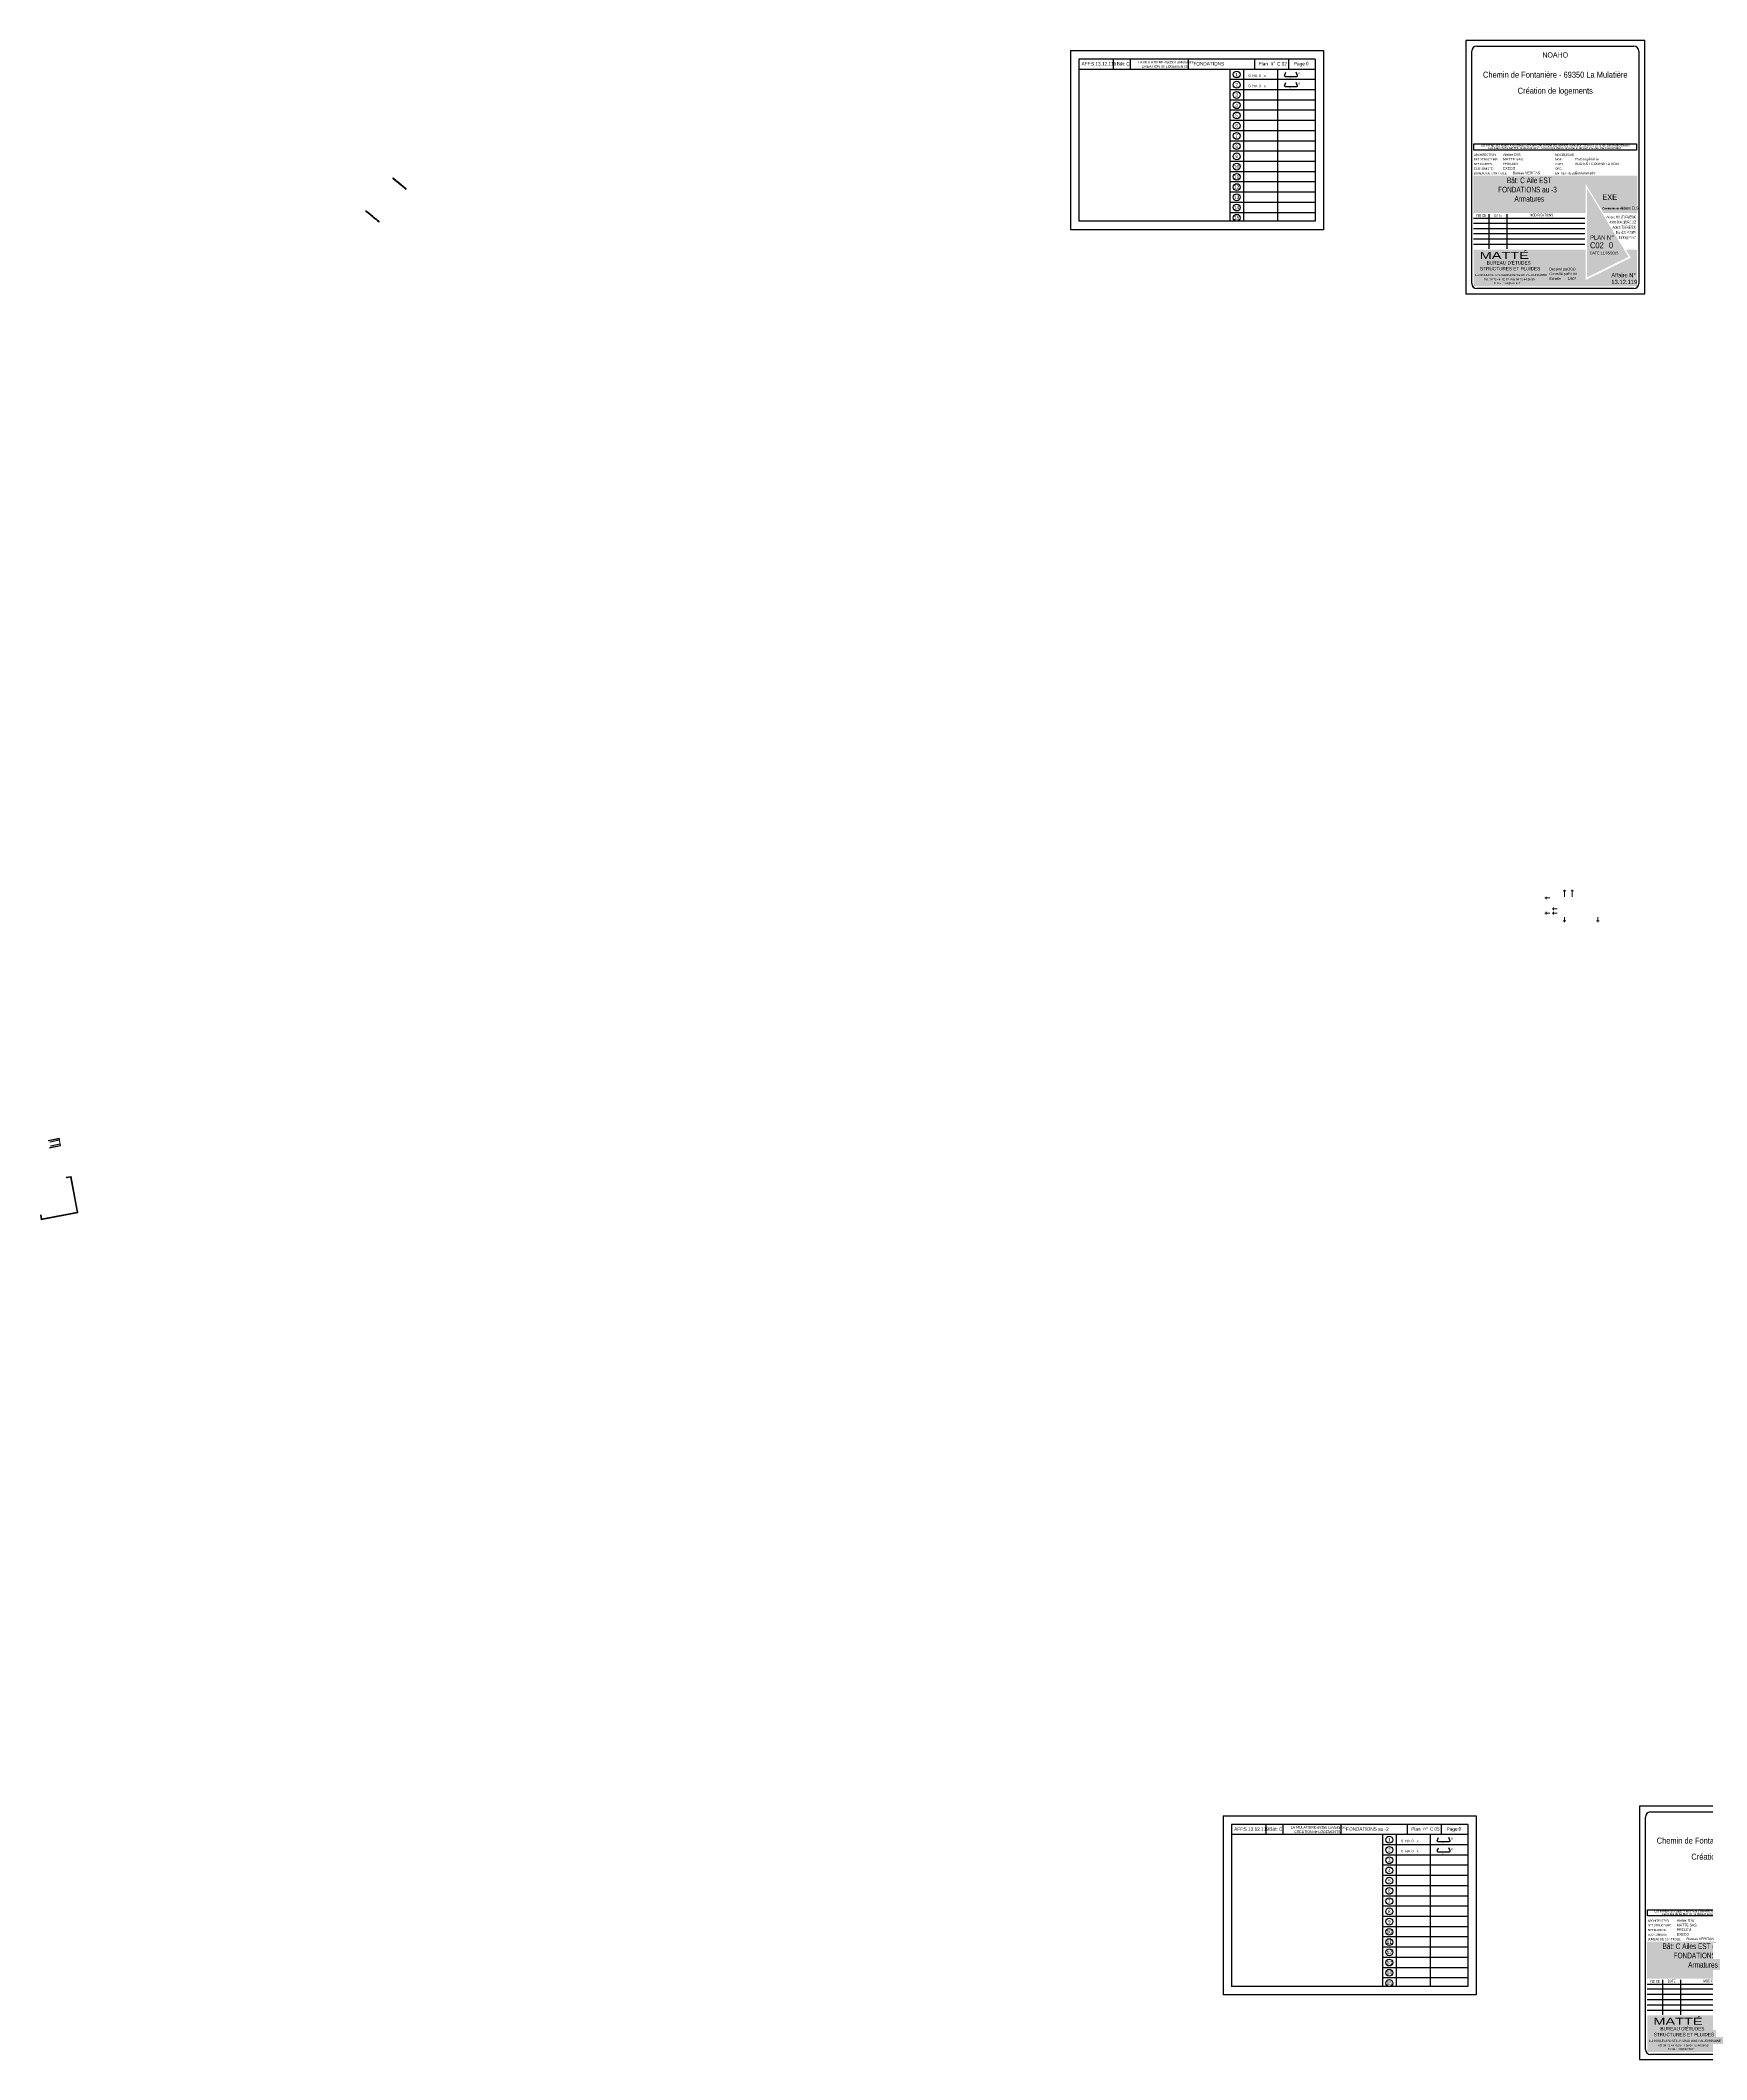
# Model space of a CAD drawing. Header units: centimetres. Extents: x 16433 to 114398, y -50094 to -12305.
# Drawn here: x 73347 to 83118, y -43031 to -31193 of the extents above; entities that cross this region are included whole.
import ezdxf
from ezdxf.enums import TextEntityAlignment as Align

# ---------------------------------------------------------------- set-up
doc = ezdxf.new("R2010")
doc.units = ezdxf.units.CM
doc.header["$LTSCALE"] = 0.5
doc.layers.get('0').update_dxf_attribs({"linetype": 'CONTINUOUS'})
for name, color, linetype in [('0-Coupe A.3', 7, 'CONTINUOUS'), ('01-cartouche', 7, 'CONTINUOUS'), ('01-cartouche-cage A', 7, 'CONTINUOUS'), ('01_Cad_2', 5, 'CONTINUOUS'), ('01_fenetres', 171, 'CONTINUOUS'), ('01_linteaux', 2, 'CONTINUOUS'), ('01_texte', 230, 'CONTINUOUS'), ('AA_COTES', 2, 'CONTINUOUS')]:
    doc.layers.add(name, color=color, linetype=linetype)
doc.styles.add('cartouche', font='ARIALN.TTF', dxfattribs={"width": 0.01})
doc.styles.add('STYLE2', font='ARIALN.TTF')
doc.styles.add('stylemattecart', font='ARIALN.TTF')

# ---------------------------------------------------------------- blocks, each defined once
blk = doc.blocks.new('Groupe-199-1')
at = {"color": 7, "linetype": 'Continuous', "lineweight": 25}
for p, q in [((17668, -46476), (17603, -46489)), ((17611, -46530), (17675, -46518)), ((17669, -46486), (17615, -46497)), ((17619, -46519), (17674, -46508)), ((17668, -46476), (17669, -46486)), ((17675, -46518), (17674, -46508))]:
    blk.add_line(p, q, dxfattribs=at)
at = {"color": 7, "linetype": 'Continuous', "lineweight": 5}
for p, q in [((17668, -46478), (17605, -46490)), ((17668, -46478), (17605, -46490)), ((17612, -46529), (17675, -46517)), ((17612, -46529), (17675, -46517)), ((17669, -46485), (17613, -46496)), ((17669, -46485), (17613, -46496)), ((17669, -46486), (17615, -46497)), ((17618, -46520), (17674, -46510)), ((17618, -46520), (17674, -46510)), ((17619, -46519), (17674, -46508))]:
    blk.add_line(p, q, dxfattribs=at)
at = {"color": 7, "linetype": 'Continuous', "lineweight": 18}
blk.add_line((17669, -46486), (17674, -46508), dxfattribs=at)
blk = doc.blocks.new('Groupe-200-1')
at = {"color": 7, "linetype": 'Continuous', "lineweight": 5, "flags": 128}
blk.add_lwpolyline([(17735, -46702), (17711, -46707), (17711, -46704), (17737, -46699), (17777, -46910), (17564, -46951), (17559, -46925), (17562, -46924), (17566, -46948), (17774, -46908)], close=True, dxfattribs=at)
at = {"color": 7, "linetype": 'Continuous', "lineweight": 13, "flags": 128}
for points in [[(17711, -46704), (17710, -46703), (17737, -46698), (17737, -46699)], [(17711, -46704), (17716, -46703), (17716, -46706), (17711, -46707)], [(17732, -46700), (17737, -46699), (17737, -46702), (17732, -46703)], [(17737, -46702), (17738, -46707), (17736, -46707), (17735, -46702)], [(17737, -46698), (17738, -46698), (17778, -46911), (17777, -46911)], [(17747, -46751), (17748, -46756), (17745, -46756), (17744, -46752)], [(17758, -46810), (17759, -46815), (17756, -46815), (17755, -46811)], [(17769, -46869), (17770, -46874), (17767, -46874), (17766, -46869)], [(17564, -46951), (17563, -46951), (17558, -46925), (17559, -46925)], [(17562, -46924), (17562, -46929), (17560, -46929), (17559, -46925)], [(17777, -46910), (17777, -46911), (17563, -46952), (17563, -46951)], [(17566, -46945), (17567, -46950), (17564, -46951), (17563, -46946)], [(17566, -46948), (17571, -46947), (17571, -46949), (17567, -46950)], [(17596, -46945), (17591, -46946), (17591, -46943), (17596, -46942)], [(17659, -46933), (17654, -46934), (17654, -46931), (17658, -46930)], [(17718, -46922), (17713, -46923), (17713, -46920), (17717, -46919)], [(17777, -46910), (17772, -46911), (17771, -46909), (17776, -46908)], [(17775, -46903), (17776, -46908), (17774, -46908), (17773, -46903)]]:
    blk.add_lwpolyline(points, close=True, dxfattribs=at)
blk = doc.blocks.new('Groupe-211-1')
at = {"color": 150, "linetype": 'Continuous', "lineweight": 35, "true_color": 0x0080ff, "flags": 128}
for points in [[(19629, -40850), (19625, -40846), (19626, -40847), (19629, -40850)], [(19626, -40847), (19625, -40846), (19629, -40850), (19630, -40850)], [(19627, -40848), (19626, -40847), (19630, -40850), (19631, -40852)], [(19631, -40851), (19629, -40850), (19626, -40847), (19628, -40849)], [(19627, -40848), (19631, -40852), (19630, -40851)], [(19631, -40852), (19634, -40853), (19628, -40849)], [(19628, -40849), (19634, -40853), (19631, -40851)], [(19630, -40851), (19631, -40852), (19635, -40854)], [(19630, -40851), (19635, -40854), (19636, -40855), (19635, -40855)], [(19636, -40856), (19638, -40857), (19631, -40852)], [(19631, -40852), (19638, -40857), (19634, -40853)], [(19635, -40855), (19636, -40855), (19640, -40859)], [(19635, -40855), (19640, -40859), (19641, -40859)], [(19643, -40861), (19643, -40861), (19636, -40856)], [(19636, -40856), (19643, -40861), (19638, -40857)], [(19641, -40859), (19640, -40859), (19646, -40864)], [(19641, -40859), (19646, -40864), (19648, -40865)], [(19650, -40866), (19649, -40866), (19643, -40861)], [(19643, -40861), (19649, -40866), (19643, -40861)], [(19648, -40865), (19646, -40864), (19653, -40869)], [(19648, -40865), (19653, -40869), (19655, -40871)], [(19650, -40866), (19656, -40872), (19649, -40866)], [(19657, -40872), (19656, -40872), (19650, -40866)], [(19655, -40871), (19653, -40869), (19659, -40874)], [(19655, -40871), (19659, -40874), (19662, -40877)], [(19657, -40872), (19662, -40877), (19656, -40872)], [(19664, -40878), (19662, -40877), (19657, -40872)], [(19662, -40877), (19659, -40874), (19665, -40879)], [(19662, -40877), (19665, -40879), (19669, -40883)], [(19668, -40882), (19662, -40877), (19664, -40878), (19671, -40884)], [(19669, -40883), (19665, -40879), (19672, -40885)], [(19671, -40884), (19675, -40887), (19668, -40882)], [(19669, -40883), (19672, -40885), (19676, -40888)], [(19678, -40890), (19675, -40887), (19671, -40884)], [(19676, -40888), (19672, -40885), (19678, -40890)], [(19678, -40890), (19681, -40893), (19675, -40887)], [(19676, -40888), (19678, -40890), (19683, -40894)], [(19683, -40894), (19678, -40890), (19684, -40895)], [(19685, -40896), (19681, -40893), (19678, -40890)], [(19685, -40896), (19687, -40897), (19681, -40893)], [(19683, -40894), (19684, -40895), (19690, -40900)], [(19690, -40900), (19684, -40895), (19689, -40900)], [(19691, -40901), (19687, -40897), (19685, -40896)], [(19691, -40901), (19692, -40901), (19687, -40897)], [(19690, -40900), (19689, -40900), (19695, -40904)], [(19695, -40904), (19689, -40900), (19694, -40903)], [(19696, -40905), (19692, -40901), (19691, -40901)], [(19696, -40905), (19695, -40904), (19692, -40901)], [(19695, -40904), (19694, -40903), (19699, -40907)], [(19699, -40907), (19694, -40903), (19697, -40905)], [(19700, -40908), (19695, -40904), (19696, -40905)], [(19700, -40908), (19700, -40908), (19697, -40906), (19695, -40904)], [(19699, -40907), (19697, -40905), (19701, -40909)], [(19701, -40909), (19697, -40905), (19698, -40907)], [(19702, -40910), (19698, -40907), (19697, -40906)], [(19702, -40910), (19697, -40906), (19700, -40908)], [(19701, -40909), (19698, -40907), (19702, -40910)], [(19702, -40910), (19698, -40907), (19698, -40907)], [(19702, -40910), (19698, -40907), (19702, -40910)]]:
    blk.add_lwpolyline(points, close=True, dxfattribs=at)
blk = doc.blocks.new('Groupe-212-1')
at = {"color": 150, "linetype": 'Continuous', "lineweight": 35, "true_color": 0x0080ff, "flags": 128}
for points in [[(19470, -41041), (19467, -41038), (19467, -41039), (19471, -41042)], [(19467, -41039), (19467, -41038), (19470, -41041), (19471, -41042)], [(19469, -41040), (19467, -41039), (19471, -41042), (19473, -41043)], [(19472, -41043), (19471, -41042), (19467, -41039), (19469, -41040)], [(19469, -41040), (19473, -41043), (19472, -41043)], [(19473, -41043), (19475, -41045), (19469, -41040)], [(19469, -41040), (19475, -41045), (19472, -41043)], [(19472, -41043), (19473, -41043), (19476, -41046)], [(19472, -41043), (19476, -41046), (19476, -41046)], [(19478, -41048), (19479, -41049), (19473, -41043)], [(19473, -41043), (19479, -41049), (19475, -41045)], [(19476, -41046), (19476, -41046), (19481, -41050)], [(19476, -41046), (19481, -41050), (19482, -41051)], [(19484, -41053), (19485, -41053), (19478, -41048)], [(19478, -41048), (19485, -41053), (19479, -41049)], [(19482, -41051), (19481, -41050), (19486, -41054)], [(19482, -41051), (19486, -41054), (19489, -41057)], [(19491, -41058), (19491, -41058), (19484, -41053)], [(19484, -41053), (19491, -41058), (19485, -41053)], [(19489, -41057), (19486, -41054), (19492, -41059)], [(19489, -41057), (19492, -41059), (19494, -41061), (19496, -41063)], [(19498, -41064), (19497, -41063), (19491, -41058)], [(19491, -41058), (19497, -41063), (19491, -41058)], [(19496, -41063), (19494, -41061), (19500, -41066)], [(19496, -41063), (19500, -41066), (19503, -41069)], [(19498, -41064), (19504, -41069), (19497, -41063)], [(19505, -41070), (19504, -41069), (19498, -41064)], [(19503, -41069), (19500, -41066), (19507, -41071)], [(19503, -41069), (19507, -41071), (19510, -41074)], [(19510, -41074), (19504, -41069), (19505, -41070), (19512, -41076)], [(19510, -41074), (19507, -41071), (19513, -41077)], [(19510, -41074), (19513, -41077), (19518, -41080)], [(19512, -41076), (19516, -41079), (19510, -41074)], [(19519, -41082), (19516, -41079), (19512, -41076)], [(19518, -41080), (19513, -41077), (19519, -41082)], [(19519, -41082), (19523, -41084), (19516, -41079)], [(19518, -41080), (19519, -41082), (19525, -41086)], [(19525, -41086), (19519, -41082), (19526, -41087)], [(19526, -41087), (19523, -41084), (19519, -41082)], [(19526, -41087), (19528, -41089), (19523, -41084)], [(19525, -41086), (19526, -41087), (19531, -41091)], [(19531, -41091), (19526, -41087), (19531, -41091)], [(19532, -41093), (19528, -41089), (19526, -41087)], [(19532, -41093), (19533, -41093), (19528, -41089)], [(19531, -41091), (19531, -41091), (19536, -41096)], [(19536, -41096), (19531, -41091), (19535, -41095)], [(19537, -41097), (19533, -41093), (19532, -41093)], [(19537, -41097), (19537, -41096), (19533, -41093)], [(19536, -41096), (19535, -41095), (19540, -41099)], [(19540, -41099), (19535, -41095), (19538, -41097)], [(19541, -41100), (19539, -41098), (19537, -41096)], [(19541, -41100), (19537, -41096), (19537, -41097)], [(19540, -41099), (19538, -41097), (19543, -41101)], [(19543, -41101), (19538, -41097), (19539, -41098)], [(19543, -41101), (19539, -41098), (19544, -41102)], [(19544, -41102), (19539, -41098), (19540, -41099)], [(19543, -41101), (19539, -41098), (19541, -41100)], [(19543, -41101), (19543, -41102), (19540, -41099), (19539, -41098)], [(19544, -41102), (19540, -41099), (19543, -41102)]]:
    blk.add_lwpolyline(points, close=True, dxfattribs=at)
blk = doc.blocks.new('cartstruc')
at = {"layer": '01-cartouche-cage A', "linetype": 'Continuous'}
h = blk.add_hatch(color=9, dxfattribs=at)
h.dxf.hatch_style = 2
h.paths.add_polyline_path([(-44, 691), (-1005, 691), (-1005, 474), (-347, 474), (-347, 644), (-243, 474), (-44, 474)])
h.paths.add_polyline_path([(-951, 670), (-408, 670), (-408, 498), (-951, 498)], flags=24)
h.paths.add_polyline_path([(-224, 591), (-105, 591), (-105, 609), (-224, 609)], flags=24)
h.paths.add_polyline_path([(-225, 610), (-106, 610), (-106, 628), (-225, 628)], flags=24)
h.paths.add_polyline_path([(-226, 625), (-65, 625), (-65, 652), (-226, 652)], flags=24)
h.paths.add_polyline_path([(-226, 647), (-85, 647), (-85, 674), (-226, 674)], flags=24)
h = blk.add_hatch(color=1, dxfattribs=at)
h.dxf.hatch_style = 2
h.paths.add_polyline_path([(-338, 616), (-338, 96), (-95, 216)])
h.paths.add_polyline_path([(-319, 264), (-191, 265), (-191, 304), (-319, 302)], flags=24)
h.paths.add_polyline_path([(-327, 203), (-70, 204), (-70, 265), (-327, 264)], flags=9)
h = blk.add_hatch(color=8, dxfattribs=at)
h.dxf.hatch_style = 2
h.paths.add_polyline_path([(-45, 259), (-111, 259), (-82, 211), (-347, 80), (-347, 259), (-1003, 259), (-1003, 44), (-45, 44)])
h.paths.add_polyline_path([(-202, 89), (-60, 89), (-60, 128), (-202, 128)], flags=24)
h.paths.add_polyline_path([(-999, 201), (-638, 201), (-638, 47), (-999, 47)], flags=24)
h.paths.add_polyline_path([(-978, 193), (-435, 193), (-435, 255), (-978, 255)], flags=24)
h.paths.add_polyline_path([(-560, 136), (-505, 136), (-505, 166), (-560, 166)], flags=24)
h.paths.add_polyline_path([(-203, 50), (-57, 50), (-57, 89), (-203, 89)], flags=24)
h.paths.add_polyline_path([(-457, 55), (-402, 55), (-402, 86), (-457, 86)], flags=24)
h.paths.add_polyline_path([(-459, 93), (-404, 93), (-404, 124), (-459, 124)], flags=24)
h.paths.add_polyline_path([(-558, 55), (-499, 55), (-499, 86), (-558, 86)], flags=24)
h.paths.add_polyline_path([(-551, 94), (-498, 94), (-498, 125), (-551, 125)], flags=24)
h.paths.add_polyline_path([(-460, 172), (-408, 172), (-408, 203), (-460, 203)], flags=24)
h.paths.add_polyline_path([(-548, 175), (-501, 175), (-501, 206), (-548, 206)], flags=24)
h.paths.add_polyline_path([(-562, 214), (-499, 214), (-499, 245), (-562, 245)], flags=8)
h.paths.add_polyline_path([(-459, 213), (-411, 213), (-411, 244), (-459, 244)], flags=24)
h.paths.add_polyline_path([(-458, 133), (-405, 133), (-405, 164), (-458, 164)], flags=24)
for p, q in [((0, 1485), (-1050, 1485)), ((-1050, 1485), (-1050, 0)), ((0, 0), (0, 1485)), ((-1050, 0), (0, 0))]:
    blk.add_line(p, q, dxfattribs=at)
at = {"layer": '01-cartouche-cage A', "color": 7, "linetype": 'Continuous'}
for p, q in [((-1015, 60), (-1015, 1422)), ((-985, 1452), (-65, 1452)), ((-35, 1422), (-35, 292)), ((-35, 292), (-35, 60)), ((-65, 30), (-985, 30))]:
    blk.add_line(p, q, dxfattribs=at)
at = {"layer": '01-cartouche-cage A', "color": 7}
for p, q in [((-1002, 879), (-48, 879)), ((-1002, 842), (-1002, 879)), ((-48, 842), (-1002, 842)), ((-48, 879), (-48, 842))]:
    blk.add_line(p, q, dxfattribs=at)
at = {"layer": '01-cartouche-cage A', "color": 8}
for p, q in [((-1004, 442), (-351, 442)), ((-1004, 414), (-351, 414)), ((-1004, 383), (-351, 383)), ((-915, 467), (-915, 263)), ((-809, 467), (-809, 263)), ((-1004, 352), (-351, 352)), ((-1004, 321), (-351, 321)), ((-1004, 290), (-351, 290))]:
    blk.add_line(p, q, dxfattribs=at)
at = {"layer": '01-cartouche-cage A', "color": 7, "linetype": 'Continuous'}
for centre, start, end in [((-985, 1422), 90, 180), ((-65, 1422), 0, 90), ((-985, 60), 180, 270), ((-65, 60), 270, 0)]:
    blk.add_arc(centre, 30, start, end, dxfattribs=at)
at = {"layer": '01-cartouche-cage A', "color": 7, "style": 'stylemattecart'}
for s, p in [('Les entreprises réalisant les travaux devront tenir compte des derniers plans architecte lors de la réalisation des travaux', (-525, 870)), ("Les plans du be MATTE ne doivent servir qu'au corps d'état concerné et doivent être des plans d'exécution.", (-525, 854))]:
    blk.add_text(s, height=12, dxfattribs=at).set_placement(p, align=Align.MIDDLE_CENTER)
at = {"layer": '01-cartouche-cage A', "color": 8, "style": 'cartouche'}
for s, p in [('ARCHITECTE(S):', (-1002, 808)), ('BET STRUCTURE:', (-1002, 781)), ('BET FLUIDES:', (-1002, 754)), ('ECONOMISTE:', (-1002, 727)), ('BUREAU DE CONTROLE:', (-1002, 700)), ('MO DELEGUE:', (-525, 808)), ('MOE:', (-525, 781)), ('CSPS:', (-525, 754)), ('OPC:', (-525, 727)), ('ENTREPRISE(S):', (-525, 700))]:
    blk.add_text(s, height=12, dxfattribs=at).set_placement(p)
at = {"layer": '01-cartouche-cage A', "color": 7, "style": 'stylemattecart'}
for s, height, p in [('Contrainte de sol:', 12, (-250, 494)), ('Contrainte sur le sol:', 12, (-247, 494)), ('Contrôlé par :', 15, (-559, 109)), ('Dessiné par :', 15, (-559, 137)), ('119 BOULEVARD STALINGRAD 69100 VILLEURBANNE', 12, (-996, 104)), ('Tél. 04 72 44  02 87  Fax 04 72 44 26 59', 12, (-943, 78)), ('E-mail : bet@matte.fr', 12, (-884, 56)), ('Echelle         :', 15, (-559, 81))]:
    blk.add_text(s, height=height, dxfattribs=at).set_placement(p)
for s, height, width, p, p2 in [('INDICE', 16, 0.941138, (-989, 451), (-930, 451)), ('DATE', 16, 0.922192, (-883, 452), (-838, 452)), ('MODIFICATIONS', 16, 0.943218, (-675, 453), (-537, 453)), ('Aciers HA (T) FeE500', 16, 0.978863, (-225, 442), (-50, 442)), ('Aciers Doux (Ø) FeE 235', 16, 0.76709, (-207, 412), (-50, 412)), ('Aciers TS FeE 500', 16, 0.901377, (-189, 382), (-50, 382)), ('Béton fc28 >= 25MPa', 16, 0.678142, (-170, 352), (-50, 352)), ('Enrobage = 3 cm', 16, 0.726904, (-152, 322), (-50, 322)), ('Affaire N°', 25, 1.15762, (-196, 96), (-51, 96))]:
    blk.add_text(s, height=height, dxfattribs=dict(at, width=width)).set_placement(p, p2, align=Align.FIT)
at = {"layer": '01-cartouche-cage A', "color": 255, "style": 'stylemattecart', "width": 1.812358}
blk.add_text('MATTÉ', height=41, dxfattribs=at).set_placement((-968, 204), (-680, 204), align=Align.FIT)
at = {"layer": '01-cartouche-cage A', "color": 255, "style": 'stylemattecart'}
for s, height, p in [('DATE :', 15, (-321, 231)), ('PLAN N°', 25, (-321, 317)), ('STRUCTURES ET FLUIDES', 20, (-966, 137)), ("BUREAU D'ÉTUDES", 20, (-927, 171))]:
    blk.add_text(s, height=height, dxfattribs=at).set_placement(p)
at = {"layer": '01-cartouche-cage A', "color": 7, "style": 'stylemattecart'}
for tag, height, p in [('ADRESSE1CLIENT', 25, (-525, 1327)), ('NOMCLIENT', 30, (-525, 1400)), ('NOMAFFAIRE1', 45, (-525, 1190)), ('ADRESSE2CLIENT', 25, (-525, 1284)), ('NOMAFFAIRE2', 45, (-525, 1110)), ('NOMAFFAIRE3', 45, (-525, 1032)), ('ADRESSE1AFFAIRE', 20, (-525, 943)), ('ADRESSE2AFFAIRE', 20, (-525, 909)), ('INDICE-C', 15, (-959, 369)), ('INDICE-A', 15, (-959, 428)), ('INDICE-B', 15, (-959, 400)), ('DATE-A', 15, (-862, 428)), ('DATE-B', 15, (-862, 400)), ('DATE-C', 15, (-862, 369)), ('INDICE-D', 15, (-959, 338)), ('INDICE-E', 15, (-959, 307)), ('INDICE-F', 15, (-959, 276)), ('DATE-D', 15, (-862, 338)), ('DATE-E', 15, (-862, 307)), ('DATE-F', 15, (-862, 276))]:
    blk.add_attdef(tag, text='', height=height, dxfattribs=at).set_placement(p, align=Align.MIDDLE_CENTER)
for tag, height, p in [('NOMARCHI', 15, (-831, 803)), ('BETSTRUCTURE', 15, (-831, 777)), ('BETFLUIDES', 15, (-831, 749)), ('ECONOMISTE', 15, (-831, 723)), ('BDC', 15, (-831, 696)), ('MODEL', 15, (-409, 803)), ('MOE', 15, (-409, 777)), ('CSPS', 15, (-409, 749)), ('OPC', 15, (-409, 723)), ('NOMENTREPRISE', 15, (-409, 696)), ('NUMBAT', 27, (-250, 615)), ('PHASE', 35, (-250, 538)), ('CONT-SOL', 12, (-139, 490)), ('NOMDESS', 15, (-452, 132)), ('NOMING', 15, (-452, 104)), ('ECH', 15, (-452, 76)), ('NUMAFF', 25, (-196, 49))]:
    blk.add_attdef(tag, text='', height=height, dxfattribs=at).set_placement(p, align=Align.BOTTOM_LEFT)
at = {"layer": '01-cartouche-cage A', "color": 7, "style": 'stylemattecart', "width": 0.8}
for tag, p in [('TITRTEPLAN1', (-677, 665)), ('TITRTEPLAN2', (-677, 610)), ('TITRTEPLAN3', (-677, 556)), ('TITRTEPLAN4', (-677, 501))]:
    blk.add_attdef(tag, text='', height=33, dxfattribs=at).set_placement(p, align=Align.MIDDLE_CENTER)
at = {"layer": '01-cartouche-cage A', "color": 7, "style": 'stylemattecart'}
for tag, p in [('MODIF-A', (-803, 428)), ('MODIF-B', (-803, 400)), ('MODIF-C', (-803, 369)), ('MODIF-D', (-803, 338)), ('MODIF-E', (-803, 307)), ('MODIF-F', (-803, 276))]:
    blk.add_attdef(tag, text='', height=15, dxfattribs=at).set_placement(p, align=Align.MIDDLE_LEFT)
at = {"layer": '01-cartouche-cage A', "color": 255, "style": 'stylemattecart'}
for tag, height, p in [('N°P', 35, (-321, 256)), ('DATEPLAN', 15, (-258, 227)), ('IP', 35, (-210, 256))]:
    blk.add_attdef(tag, text='', height=height, dxfattribs=at).set_placement(p, align=Align.BOTTOM_LEFT)

msp = doc.modelspace()

# ---------------------------------------------------------------- linework, layer by layer
at = {"layer": '01_fenetres', "ltscale": 30}
for p, q in [((80821.981, -31303.448), (79436.981, -31303.448)), ((79436.981, -31303.448), (79436.981, -32253.448)), ((79436.981, -31303.448), (79436.981, -32253.448)), ((79436.981, -31303.448), (79436.981, -32253.448)), ((80821.981, -31363.448), (79436.981, -31363.448)), ((79636.981, -31303.448), (79636.981, -31363.448)), ((79737.481, -31303.448), (79737.481, -31363.448)), ((80077.654, -31303.448), (80077.654, -31363.448)), ((80467.849, -31363.448), (80467.849, -31303.448)), ((80667.849, -31363.448), (80667.849, -31303.448)), ((80821.981, -31303.448), (80821.981, -32253.448)), ((80821.981, -32253.448), (79436.981, -32253.448)), ((81717, -41652), (80332, -41652)), ((80332, -41652), (80332, -42602)), ((80332, -41652), (80332, -42602)), ((80332, -41652), (80332, -42602)), ((80532, -41652), (80532, -41712)), ((80632.5, -41652), (80632.5, -41712)), ((80972.673, -41652), (80972.673, -41712)), ((81362.868, -41712), (81362.868, -41652)), ((81562.868, -41712), (81562.868, -41652)), ((81717, -41652), (81717, -42602)), ((81717, -41712), (80332, -41712)), ((81717, -42602), (80332, -42602))]:
    msp.add_line(p, q, dxfattribs=at)
at = {"layer": '01_linteaux', "linetype": 'Continuous'}
for p, q in [((80641.754, -31399.227), (80650.449, -31380.002)), ((80641.754, -31459.227), (80650.449, -31440.002)), ((80646.754, -31404.227), (80714.337, -31404.227)), ((80646.754, -31464.227), (80714.337, -31464.227)), ((80719.337, -31399.227), (80710.642, -31380.002)), ((80719.337, -31459.227), (80710.642, -31440.002)), ((81536.773, -41747.779), (81545.468, -41728.554)), ((81541.773, -41752.779), (81609.356, -41752.779)), ((81614.356, -41747.779), (81605.661, -41728.554)), ((81536.773, -41807.779), (81545.468, -41788.554)), ((81541.773, -41812.779), (81609.356, -41812.779)), ((81614.356, -41807.779), (81605.661, -41788.554))]:
    msp.add_line(p, q, dxfattribs=at)
for centre, start, end in [((80646.754, -31399.227), 180, 270), ((80646.754, -31459.227), 180, 270), ((80714.337, -31399.227), 270, 0), ((80714.337, -31459.227), 270, 0), ((81541.773, -41747.779), 180, 270), ((81609.356, -41747.779), 270, 0), ((81541.773, -41807.779), 180, 270), ((81609.356, -41807.779), 270, 0)]:
    msp.add_arc(centre, 5, start, end, dxfattribs=at)
at = {"layer": '01_texte', "ltscale": 30}
for p, q in [((79386.981, -31253.448), (79386.981, -32303.448)), ((79386.981, -31253.448), (80871.981, -31253.448)), ((80321.981, -31363.448), (80321.981, -32253.448)), ((80401.981, -31363.448), (80401.981, -32253.448)), ((80601.981, -31363.448), (80601.981, -32253.448)), ((80871.981, -31253.448), (80871.981, -32303.448)), ((80871.981, -31253.448), (80871.981, -32303.448)), ((80821.981, -31423.448), (80321.981, -31423.448)), ((80821.981, -31483.448), (80321.981, -31483.448)), ((80821.981, -31543.448), (80321.981, -31543.448)), ((80821.981, -31603.448), (80321.981, -31603.448)), ((80821.981, -31663.448), (80321.981, -31663.448)), ((80821.981, -31723.448), (80321.981, -31723.448)), ((80821.981, -31783.448), (80321.981, -31783.448)), ((80821.981, -31843.448), (80321.981, -31843.448)), ((80821.981, -31903.448), (80321.981, -31903.448)), ((80821.981, -31963.448), (80321.981, -31963.448)), ((80821.981, -32023.448), (80321.981, -32023.448)), ((80821.981, -32083.448), (80321.981, -32083.448)), ((80821.981, -32143.448), (80321.981, -32143.448)), ((80871.981, -32303.448), (79386.981, -32303.448)), ((80821.981, -32203.448), (80321.981, -32203.448)), ((80282, -41602), (80282, -42652)), ((80282, -41602), (81767, -41602)), ((81767, -41602), (81767, -42652)), ((81767, -41602), (81767, -42652)), ((81217, -41712), (81217, -42602)), ((81717, -41772), (81217, -41772)), ((81297, -41712), (81297, -42602)), ((81497, -41712), (81497, -42602)), ((81717, -41832), (81217, -41832)), ((81717, -41892), (81217, -41892)), ((81717, -41952), (81217, -41952)), ((81717, -42012), (81217, -42012)), ((81717, -42072), (81217, -42072)), ((81717, -42132), (81217, -42132)), ((81717, -42192), (81217, -42192)), ((81717, -42252), (81217, -42252)), ((81717, -42312), (81217, -42312)), ((81717, -42372), (81217, -42372)), ((81717, -42432), (81217, -42432)), ((81717, -42492), (81217, -42492)), ((81717, -42552), (81217, -42552)), ((81767, -42652), (80282, -42652))]:
    msp.add_line(p, q, dxfattribs=at)
at = {"layer": '01_texte'}
for centre in [(80361.981, -31393.448), (80361.981, -31453.448), (80361.981, -31513.448), (80361.981, -31573.448), (80361.981, -31633.448), (80361.981, -31693.448), (80361.981, -31753.448), (80361.981, -31813.448), (80361.981, -31873.448), (80361.981, -31933.448), (80361.981, -31993.448), (80361.981, -32053.448), (80361.981, -32113.448), (80361.981, -32173.448), (80361.981, -32233.448), (81257, -41742), (81257, -41802), (81257, -41862), (81257, -41922), (81257, -41982), (81257, -42042), (81257, -42102), (81257, -42162), (81257, -42222), (81257, -42282), (81257, -42342), (81257, -42402), (81257, -42462), (81257, -42522), (81257, -42582)]:
    msp.add_circle(centre, 20, dxfattribs=at)
at = {"layer": 'AA_COTES', "color": 0, "lineweight": 0}
for p, q in [((82169.037, -36220.885), (82199.037, -36220.885)), ((82179.189, -36218.233), (82173.886, -36223.537)), ((82176.537, -36213.385), (82176.537, -36228.385)), ((82276.355, -36179.885), (82291.355, -36179.885)), ((82281.203, -36182.537), (82286.507, -36177.233)), ((82283.855, -36172.385), (82283.855, -36213.385)), ((82337.355, -36179.885), (82322.355, -36179.885)), ((82327.203, -36182.537), (82332.507, -36177.233)), ((82329.855, -36172.385), (82329.855, -36213.385)), ((82169.037, -36309.385), (82199.037, -36309.385)), ((82179.189, -36306.733), (82173.886, -36312.037)), ((82176.537, -36316.885), (82176.537, -36301.885)), ((82211.355, -36284.885), (82241.355, -36284.885)), ((82211.355, -36309.385), (82241.355, -36309.385)), ((82221.507, -36287.537), (82216.203, -36282.233)), ((82221.507, -36312.037), (82216.203, -36306.733)), ((82218.855, -36292.385), (82218.855, -36277.385)), ((82218.855, -36301.885), (82218.855, -36316.885)), ((82283.855, -36363.385), (82283.855, -36333.385)), ((82479.855, -36363.385), (82479.855, -36333.385)), ((82276.355, -36355.885), (82291.355, -36355.885)), ((82286.507, -36353.233), (82281.203, -36358.537)), ((82487.355, -36355.885), (82472.355, -36355.885)), ((82482.507, -36353.233), (82477.203, -36358.537))]:
    msp.add_line(p, q, dxfattribs=at)

# ---------------------------------------------------------------- block references
at = {"layer": '0-Coupe A.3', "color": 7}
for name in ['Groupe-211-1', 'Groupe-212-1', 'Groupe-199-1', 'Groupe-200-1']:
    msp.add_blockref(name, (55789.409, 8845.117), dxfattribs=at)
at = {"layer": '01-cartouche'}
ref = msp.add_blockref('cartstruc', (82754.974, -32678.429), dxfattribs=at)
ref.add_attrib('NOMCLIENT', 'NOAHO', dxfattribs={"color": 7, "height": 30, "style": 'stylemattecart'}).set_placement((82229.964, -31278.813), align=Align.MIDDLE_CENTER)
ref.add_attrib('ADRESSE2CLIENT', 'Chemin de Fontanière - 69350 La Mulatière', dxfattribs={"layer": '01-cartouche-cage A', "color": 7, "height": 35, "style": 'stylemattecart'}).set_placement((82229.941, -31394.57), align=Align.MIDDLE_CENTER)
ref.add_attrib('NOMAFFAIRE1', 'Création de logements', dxfattribs={"layer": '01-cartouche-cage A', "color": 7, "height": 35, "style": 'stylemattecart'}).set_placement((82229.923, -31488.587), align=Align.MIDDLE_CENTER)
ref.add_attrib('NOMARCHI', "Atelier D'IS", dxfattribs={"layer": '01-cartouche-cage A', "color": 7, "height": 15, "style": 'stylemattecart'}).set_placement((81923.846, -31875.123), align=Align.BOTTOM_LEFT)
ref.add_attrib('BETSTRUCTURE', 'MATTE SAS', dxfattribs={"layer": '01-cartouche-cage A', "color": 7, "height": 15, "style": 'stylemattecart'}).set_placement((81923.846, -31901.895), align=Align.BOTTOM_LEFT)
ref.add_attrib('BETFLUIDES', 'PRELEM', dxfattribs={"layer": '01-cartouche-cage A', "color": 7, "height": 15, "style": 'stylemattecart'}).set_placement((81923.846, -31928.953), align=Align.BOTTOM_LEFT)
ref.add_attrib('ECONOMISTE', 'EXECO', dxfattribs={"layer": '01-cartouche-cage A', "color": 7, "height": 15, "style": 'stylemattecart'}).set_placement((81923.846, -31955.725), align=Align.BOTTOM_LEFT)
ref.add_attrib('BDC', '          Bureau VERITAS', dxfattribs={"layer": '01-cartouche-cage A', "color": 7, "height": 15, "style": 'stylemattecart'}).set_placement((81923.846, -31982.501), align=Align.BOTTOM_LEFT)
ref.add_attrib('MOE', 'PSO Ingéniérie', dxfattribs={"layer": '01-cartouche-cage A', "color": 7, "height": 15, "style": 'stylemattecart'}).set_placement((82346.038, -31901.895), align=Align.BOTTOM_LEFT)
ref.add_attrib('CSPS', 'SUD EST COORDINATION', dxfattribs={"layer": '01-cartouche-cage A', "color": 7, "height": 15, "style": 'stylemattecart'}).set_placement((82346.038, -31928.953), align=Align.BOTTOM_LEFT)
ref.add_attrib('NOMENTREPRISE', 'Fontanel-pbc', dxfattribs={"layer": '01-cartouche-cage A', "color": 7, "height": 15, "style": 'stylemattecart'}).set_placement((82346.038, -31982.501), align=Align.BOTTOM_LEFT)
ref.add_attrib('TITRTEPLAN1', 'Bât: C Aile EST', dxfattribs={"layer": '01-cartouche-cage A', "color": 7, "height": 33, "style": 'stylemattecart', "width": 0.8}).set_placement((82077.693, -32013.877), align=Align.MIDDLE_CENTER)
ref.add_attrib('TITRTEPLAN2', 'FONDATIONS au -3  ', dxfattribs={"layer": '01-cartouche-cage A', "color": 7, "height": 33, "style": 'stylemattecart', "width": 0.8}).set_placement((82077.693, -32068.268), align=Align.MIDDLE_CENTER)
ref.add_attrib('TITRTEPLAN3', 'Armatures', dxfattribs={"layer": '01-cartouche-cage A', "color": 7, "height": 33, "style": 'stylemattecart', "width": 0.8}).set_placement((82077.693, -32122.427), align=Align.MIDDLE_CENTER)
ref.add_attrib('PHASE', 'EXE', dxfattribs={"layer": '01-cartouche-cage A', "color": 7, "height": 35, "style": 'stylemattecart'}).set_placement((82505.439, -32140.493), align=Align.BOTTOM_LEFT)
ref.add_attrib('CONT-SOL', '8 bars ELS', dxfattribs={"layer": '01-cartouche-cage A', "color": 7, "height": 15, "style": 'stylemattecart'}).set_placement((82616.358, -32188.198), align=Align.BOTTOM_LEFT)
ref.add_attrib('N°P', 'C02', dxfattribs={"layer": '01-cartouche-cage A', "color": 255, "height": 35, "style": 'stylemattecart'}).set_placement((82434.014, -32422.474), align=Align.BOTTOM_LEFT)
ref.add_attrib('IP', '0', dxfattribs={"layer": '01-cartouche-cage A', "color": 255, "height": 35, "style": 'stylemattecart'}).set_placement((82544.639, -32422.474), align=Align.BOTTOM_LEFT)
ref.add_attrib('DATEPLAN', '11/05/2015', dxfattribs={"layer": '01-cartouche-cage A', "color": 255, "height": 15, "style": 'stylemattecart'}).set_placement((82497.253, -32451.596), align=Align.BOTTOM_LEFT)
ref.add_attrib('NOMDESS', 'J.BO', dxfattribs={"layer": '01-cartouche-cage A', "color": 7, "height": 15, "style": 'stylemattecart'}).set_placement((82303.18, -32546.129), align=Align.BOTTOM_LEFT)
ref.add_attrib('NOMING', 'P.LIN', dxfattribs={"layer": '01-cartouche-cage A', "color": 7, "height": 15, "style": 'stylemattecart'}).set_placement((82303.18, -32574.169), align=Align.BOTTOM_LEFT)
ref.add_attrib('ECH', '1/50° ', dxfattribs={"layer": '01-cartouche-cage A', "color": 7, "height": 15, "style": 'stylemattecart'}).set_placement((82303.18, -32602.086), align=Align.BOTTOM_LEFT)
ref.add_attrib('NUMAFF', '13.12.119', dxfattribs={"layer": '01-cartouche-cage A', "color": 7, "height": 25, "style": 'stylemattecart'}).set_placement((82558.649, -32629.521), align=Align.BOTTOM_LEFT)
at = {"layer": '01_Cad_2'}
ref = msp.add_blockref('cartstruc', (83773.474, -43030.981), dxfattribs=at)
ref.add_attrib('NOMCLIENT', 'NOAHO', dxfattribs={"layer": '01-cartouche', "color": 7, "height": 30, "style": 'stylemattecart'}).set_placement((83248.464, -41631.365), align=Align.MIDDLE_CENTER)
ref.add_attrib('ADRESSE2CLIENT', 'Chemin de Fontanière - 69350 La Mulatière', dxfattribs={"layer": '01-cartouche-cage A', "color": 7, "height": 35, "style": 'stylemattecart'}).set_placement((83248.441, -41747.122), align=Align.MIDDLE_CENTER)
ref.add_attrib('NOMAFFAIRE1', 'Création de logements', dxfattribs={"layer": '01-cartouche-cage A', "color": 7, "height": 35, "style": 'stylemattecart'}).set_placement((83248.423, -41841.139), align=Align.MIDDLE_CENTER)
ref.add_attrib('NOMARCHI', "Atelier D'IS", dxfattribs={"layer": '01-cartouche-cage A', "color": 7, "height": 15, "style": 'stylemattecart'}).set_placement((82942.346, -42227.675), align=Align.BOTTOM_LEFT)
ref.add_attrib('BETSTRUCTURE', 'MATTE SAS', dxfattribs={"layer": '01-cartouche-cage A', "color": 7, "height": 15, "style": 'stylemattecart'}).set_placement((82942.346, -42254.447), align=Align.BOTTOM_LEFT)
ref.add_attrib('BETFLUIDES', 'PRELEM', dxfattribs={"layer": '01-cartouche-cage A', "color": 7, "height": 15, "style": 'stylemattecart'}).set_placement((82942.346, -42281.505), align=Align.BOTTOM_LEFT)
ref.add_attrib('ECONOMISTE', 'EXECO', dxfattribs={"layer": '01-cartouche-cage A', "color": 7, "height": 15, "style": 'stylemattecart'}).set_placement((82942.346, -42308.277), align=Align.BOTTOM_LEFT)
ref.add_attrib('BDC', '          Bureau VERITAS', dxfattribs={"layer": '01-cartouche-cage A', "color": 7, "height": 15, "style": 'stylemattecart'}).set_placement((82942.346, -42335.053), align=Align.BOTTOM_LEFT)
ref.add_attrib('MOE', 'PSO Ingéniérie', dxfattribs={"layer": '01-cartouche-cage A', "color": 7, "height": 15, "style": 'stylemattecart'}).set_placement((83364.538, -42254.447), align=Align.BOTTOM_LEFT)
ref.add_attrib('CSPS', 'SUD EST COORDINATION', dxfattribs={"layer": '01-cartouche-cage A', "color": 7, "height": 15, "style": 'stylemattecart'}).set_placement((83364.538, -42281.505), align=Align.BOTTOM_LEFT)
ref.add_attrib('NOMENTREPRISE', 'Fontanel-pbc', dxfattribs={"layer": '01-cartouche-cage A', "color": 7, "height": 15, "style": 'stylemattecart'}).set_placement((83364.538, -42335.053), align=Align.BOTTOM_LEFT)
ref.add_attrib('TITRTEPLAN1', 'Bât: C Ailes EST et OUEST ', dxfattribs={"layer": '01-cartouche-cage A', "color": 7, "height": 33, "style": 'stylemattecart', "width": 0.8}).set_placement((83096.193, -42366.429), align=Align.MIDDLE_CENTER)
ref.add_attrib('TITRTEPLAN2', 'FONDATIONS au -2', dxfattribs={"layer": '01-cartouche-cage A', "color": 7, "height": 33, "style": 'stylemattecart', "width": 0.8}).set_placement((83096.193, -42420.82), align=Align.MIDDLE_CENTER)
ref.add_attrib('TITRTEPLAN3', 'Armatures', dxfattribs={"layer": '01-cartouche-cage A', "color": 7, "height": 33, "style": 'stylemattecart', "width": 0.8}).set_placement((83096.193, -42474.979), align=Align.MIDDLE_CENTER)
ref.add_attrib('PHASE', 'DOE', dxfattribs={"layer": '01-cartouche-cage A', "color": 7, "height": 35, "style": 'stylemattecart'}).set_placement((83523.939, -42493.045), align=Align.BOTTOM_LEFT)
ref.add_attrib('CONT-SOL', '8 bars ELS', dxfattribs={"layer": '01-cartouche-cage A', "color": 7, "height": 15, "style": 'stylemattecart'}).set_placement((83634.858, -42540.75), align=Align.BOTTOM_LEFT)
ref.add_attrib('N°P', 'C05', dxfattribs={"layer": '01-cartouche-cage A', "color": 255, "height": 35, "style": 'stylemattecart'}).set_placement((83452.514, -42775.026), align=Align.BOTTOM_LEFT)
ref.add_attrib('IP', '0', dxfattribs={"layer": '01-cartouche-cage A', "color": 255, "height": 35, "style": 'stylemattecart'}).set_placement((83563.139, -42775.026), align=Align.BOTTOM_LEFT)
ref.add_attrib('DATEPLAN', '11/05/2015', dxfattribs={"layer": '01-cartouche-cage A', "color": 255, "height": 15, "style": 'stylemattecart'}).set_placement((83515.753, -42804.148), align=Align.BOTTOM_LEFT)
ref.add_attrib('NOMDESS', 'J.BO', dxfattribs={"layer": '01-cartouche-cage A', "color": 7, "height": 15, "style": 'stylemattecart'}).set_placement((83321.68, -42898.681), align=Align.BOTTOM_LEFT)
ref.add_attrib('NOMING', 'P.LIN', dxfattribs={"layer": '01-cartouche-cage A', "color": 7, "height": 15, "style": 'stylemattecart'}).set_placement((83321.68, -42926.721), align=Align.BOTTOM_LEFT)
ref.add_attrib('ECH', '1/50° ', dxfattribs={"layer": '01-cartouche-cage A', "color": 7, "height": 15, "style": 'stylemattecart'}).set_placement((83321.68, -42954.638), align=Align.BOTTOM_LEFT)
ref.add_attrib('NUMAFF', '13.12.119', dxfattribs={"layer": '01-cartouche-cage A', "color": 7, "height": 25, "style": 'stylemattecart'}).set_placement((83577.149, -42982.074), align=Align.BOTTOM_LEFT)

# ---------------------------------------------------------------- texts
at = {"layer": '01_texte', "style": 'STYLE2'}
for s, height, p in [('AFF:', 20, (79452.277, -31340.599)), ('S.13.12.119', 20, (79507.941, -31340.599)), ('Bât: C', 20, (79658.441, -31340.599)), ('LA MULATIERE-69350 LaMulatiere', 15, (79784.178, -31328.732)), ('CREATION de LOGEMENTS', 15, (79805.66, -31353.732)), ('FONDATIONS', 20, (80108.599, -31340.599)), ('Plan', 20, (80489.894, -31340.599)), ('n%%D', 20, (80560.579, -31339.157)), (' C 02', 20, (80590.922, -31340.599)), ('Page:', 20, (80697.563, -31340.599)), ('0', 20, (80768.248, -31339.157)), ('HA', 15, (80454.272, -31407.85)), ('HA', 15, (80454.272, -31467.85)), ('0', 15, (80492.44, -31407.85)), ('0', 15, (80492.44, -31467.85)), ('x', 15, (80522.54, -31407.85)), ('x', 15, (80522.54, -31467.85)), ('0', 12, (80671.123, -31419.119)), ('0', 12, (80671.123, -31479.119)), ('0', 12, (80723.323, -31393.272)), ('0', 12, (80723.323, -31453.272)), ('Bât: C', 20, (80553.46, -41689.151)), ('LA MULATIERE-69350 LaMulatiere', 15, (80679.197, -41677.284)), ('Plan', 20, (81384.913, -41689.151)), ('n%%D', 20, (81455.598, -41687.709)), ('0', 20, (81663.267, -41687.709)), ('AFF:', 20, (80347.296, -41689.151)), ('S.13.12.119', 20, (80402.96, -41689.151)), ('CREATION de LOGEMENTS', 15, (80700.679, -41702.284)), ('FONDATIONS au -2', 20, (81003.618, -41689.151)), ('HA', 15, (81349.291, -41756.402)), ('0', 15, (81387.459, -41756.402)), ('x', 15, (81417.559, -41756.402)), (' C 05', 20, (81485.941, -41689.151)), ('0', 12, (81566.142, -41767.671)), ('Page:', 20, (81592.582, -41689.151)), ('0', 12, (81618.342, -41741.825)), ('HA', 15, (81349.291, -41816.402)), ('0', 15, (81387.459, -41816.402)), ('x', 15, (81417.559, -41816.402)), ('0', 12, (81566.142, -41827.671)), ('0', 12, (81618.342, -41801.825))]:
    msp.add_text(s, height=height, dxfattribs=at).set_placement(p)
for s, p in [('2', (80361.577, -31453.674)), ('1', (80361.577, -31393.674)), ('4', (80361.577, -31573.674)), ('3', (80361.577, -31513.674)), ('5', (80361.577, -31633.674)), ('6', (80361.577, -31693.674)), ('8', (80361.577, -31813.674)), ('7', (80361.577, -31753.674)), ('10', (80361.577, -31933.674)), ('9', (80361.577, -31873.674)), ('11', (80361.577, -31993.674)), ('12', (80361.577, -32053.674)), ('13', (80361.577, -32113.674)), ('14', (80361.577, -32173.674)), ('15', (80361.577, -32233.674)), ('1', (81256.596, -41742.226)), ('3', (81256.596, -41862.226)), ('2', (81256.596, -41802.226)), ('4', (81256.596, -41922.226)), ('5', (81256.596, -41982.226)), ('6', (81256.596, -42042.226)), ('7', (81256.596, -42102.226)), ('8', (81256.596, -42162.226)), ('9', (81256.596, -42222.226)), ('10', (81256.596, -42282.226)), ('11', (81256.596, -42342.226)), ('12', (81256.596, -42402.226)), ('13', (81256.596, -42462.226)), ('14', (81256.596, -42522.226)), ('15', (81256.596, -42582.226))]:
    msp.add_text(s, height=20, dxfattribs=at).set_placement(p, align=Align.MIDDLE_CENTER)
for p in [(80443.07, -31407.85), (80443.07, -31467.85), (81338.089, -41756.402), (81338.089, -41816.402)]:
    msp.add_text('0', height=15, dxfattribs=at).set_placement(p, align=Align.RIGHT)

doc.saveas('drawing.dxf')
